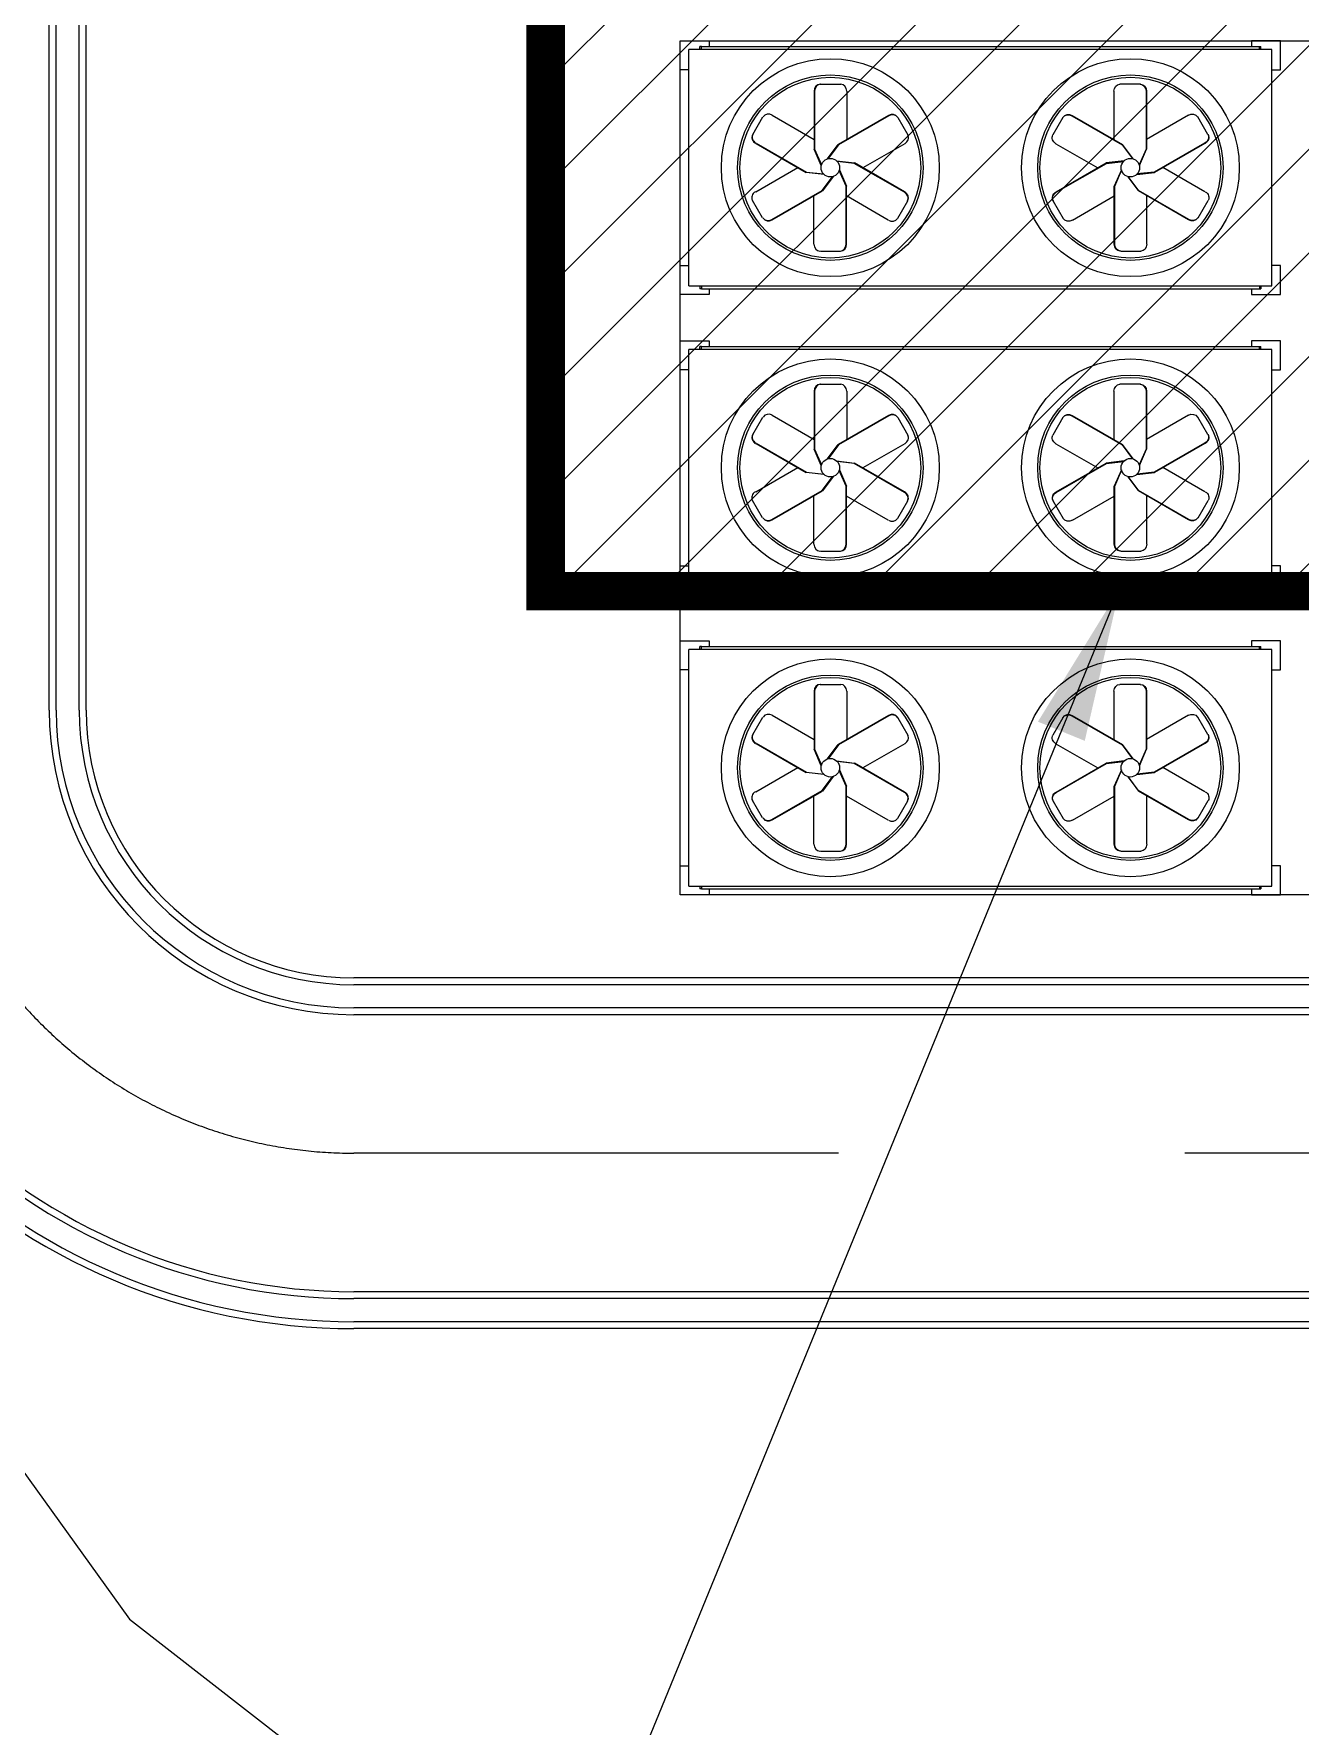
# Model space of a CAD drawing. Header units: millimetres. Extents: x -300 to 383236, y -195106 to -144646.
# Drawn here: x 372671 to 374317, y -152639 to -150439 of the extents above; entities that cross this region are included whole.
import ezdxf

# ---------------------------------------------------------------- set-up
doc = ezdxf.new("R2010")
doc.units = ezdxf.units.MM
doc.header["$LTSCALE"] = 60
doc.linetypes.add('CENTER', pattern=[2, 1.25, -0.25, 0.25, -0.25])
for name, color, linetype in [('BACK', 8, 'Continuous'), ('C_CEN', 1, 'CENTER'), ('DIM-SCALE', 7, 'Continuous'), ('SITE BOUNDARY-AP', 4, 'xxx')]:
    doc.layers.add(name, color=color, linetype=linetype)
for name, color, linetype, lineweight in [('DITCH', 7, 'Continuous', 0), ('EQUIPMENT', 253, 'Continuous', 0), ('ROAD', 4, 'Continuous', 0)]:
    doc.layers.add(name, color=color, linetype=linetype, lineweight=lineweight)
doc.styles.add('Arial', font='arial.ttf')
doc.styles.get("Standard").update_dxf_attribs({"font": 'romans.shx', "width": 0.75, "bigfont": 'whgtxt.shx'})
doc.linetypes.add('xxx', pattern='A,0.25,-0.022286,["xxx",Standard,S=0.1,R=0,X=0,Y=-0.035957],-0.221744', length=0.49403)
doc.dimstyles.new('일반도면_0050', dxfattribs={"dimtxt": 200, "dimasz": 200, "dimexe": 50, "dimexo": 250, "dimgap": 75, "dimtad": 1, "dimdec": 0, "dimzin": 0, "dimdsep": 46, "dimtxsty": 'Arial', "dimcen": -250, "dimclrd": 7, "dimclre": 7, "dimclrt": 2, "dimadec": 0, "dimazin": 0, "dimtfac": 1, "dimtdec": 0, "dimtix": 1, "dimtmove": 2, "dimatfit": 3, "dimfxl": 1, "dimtolj": 1, "dimtzin": 0, "dimarcsym": 0})

# ---------------------------------------------------------------- blocks, each defined once
blk = doc.blocks.new('KEY PLAN_NEW')
at = {"layer": 'C_CEN', "color": 253, "linetype": 'CENTER', "lineweight": -3, "ltscale": 10}
blk.add_line((-1475.3, -2063.94), (-2885.31, -2063.94), dxfattribs=at)
blk.add_arc((-2885.31, -1871.94), 192, 180, 270, dxfattribs=at)
at = {"layer": 'DITCH', "color": 253, "lineweight": -3}
for p, q in [((-3014.31, -1871.94), (-3014.31, -1102.41)), ((-3004.31, -1871.94), (-3004.31, -1102.41)), ((-3001.31, -1871.94), (-3001.31, -1102.41)), ((-1475.01, -1987.94), (-2885.31, -1987.94)), ((-1475.01, -1990.94), (-2885.31, -1990.94)), ((-1475.01, -2000.94), (-2885.31, -2000.94)), ((-1475.01, -2126.94), (-2885.31, -2126.94)), ((-1475.01, -2136.94), (-2885.31, -2136.94)), ((-1475.01, -2139.94), (-2885.31, -2139.94))]:
    blk.add_line(p, q, dxfattribs=at)
for radius in [268, 265, 255, 129, 119, 116]:
    blk.add_arc((-2885.31, -1871.94), radius, 180, 270, dxfattribs=at)
at = {"layer": 'EQUIPMENT', "color": 253}
for p, q in [((-2743.86, -1581.94), (-2731.31, -1581.94)), ((-2743.86, -1594.49), (-2743.86, -1581.94)), ((-2731.31, -1581.94), (-2731.31, -1584.45)), ((-2496.41, -1581.94), (-2496.41, -1584.45)), ((-2483.86, -1581.94), (-2496.41, -1581.94)), ((-2483.86, -1594.49), (-2483.86, -1581.94)), ((-2487.63, -1585.71), (-2740.1, -1585.71)), ((-2740.1, -1688.18), (-2740.1, -1585.71)), ((-2734.74, -1584.45), (-2735.41, -1584.45)), ((-2735.41, -1585.71), (-2735.41, -1584.45)), ((-2734.74, -1584.45), (-2492.98, -1584.45)), ((-2734.74, -1585.71), (-2734.74, -1584.45)), ((-2492.98, -1584.45), (-2492.31, -1584.45)), ((-2492.98, -1585.71), (-2492.98, -1584.45)), ((-2492.31, -1585.71), (-2492.31, -1584.45)), ((-2487.63, -1688.18), (-2487.63, -1585.71)), ((-2740.1, -1594.49), (-2743.86, -1594.49)), ((-2487.63, -1594.49), (-2483.86, -1594.49)), ((-2685.66, -1603.81), (-2685.86, -1603.81)), ((-2685.86, -1603.81), (-2685.86, -1628.91)), ((-2685.66, -1603.81), (-2685.66, -1628.91)), ((-2683.25, -1600.8), (-2683.05, -1600.8)), ((-2683.05, -1600.8), (-2674.36, -1600.8)), ((-2671.75, -1603.81), (-2671.75, -1624.75)), ((-2555.98, -1603.81), (-2555.98, -1624.75)), ((-2544.67, -1600.8), (-2553.37, -1600.8)), ((-2544.47, -1600.8), (-2544.67, -1600.8)), ((-2542.06, -1603.81), (-2541.86, -1603.81)), ((-2542.06, -1603.81), (-2542.06, -1628.91)), ((-2541.86, -1603.81), (-2541.86, -1628.91)), ((-2712.46, -1622.5), (-2708.11, -1614.97)), ((-2704, -1614.22), (-2685.86, -1624.69)), ((-2653.67, -1614.32), (-2675.41, -1626.87)), ((-2653.57, -1614.49), (-2675.3, -1627.04)), ((-2653.57, -1614.49), (-2653.67, -1614.32)), ((-2649.76, -1615.07), (-2649.65, -1615.24)), ((-2649.65, -1615.24), (-2645.31, -1622.77)), ((-2578.07, -1615.24), (-2582.42, -1622.77)), ((-2577.97, -1615.07), (-2578.07, -1615.24)), ((-2574.16, -1614.49), (-2574.06, -1614.32)), ((-2574.16, -1614.49), (-2552.42, -1627.04)), ((-2574.06, -1614.32), (-2552.32, -1626.87)), ((-2523.73, -1614.22), (-2541.86, -1624.69)), ((-2515.26, -1622.5), (-2519.61, -1614.97)), ((-2712.56, -1622.67), (-2712.46, -1622.5)), ((-2711.05, -1626.44), (-2689.32, -1638.99)), ((-2710.95, -1626.26), (-2689.22, -1638.82)), ((-2680.03, -1633.1), (-2675.41, -1626.87)), ((-2675.3, -1627.04), (-2679.75, -1633.03)), ((-2675.41, -1626.87), (-2675.3, -1627.04)), ((-2646.61, -1626.54), (-2664.75, -1637.01)), ((-2581.11, -1626.54), (-2562.97, -1637.01)), ((-2552.32, -1626.87), (-2552.42, -1627.04)), ((-2552.42, -1627.04), (-2547.97, -1633.03)), ((-2547.69, -1633.1), (-2552.32, -1626.87)), ((-2516.77, -1626.26), (-2538.51, -1638.82)), ((-2516.67, -1626.44), (-2538.41, -1638.99)), ((-2515.16, -1622.67), (-2515.26, -1622.5)), ((-2682.77, -1636.04), (-2685.86, -1628.91)), ((-2685.86, -1628.91), (-2685.66, -1628.91)), ((-2685.66, -1628.91), (-2682.7, -1635.75)), ((-2676.12, -1634.01), (-2668.41, -1634.9)), ((-2668.51, -1635.07), (-2675.91, -1634.22)), ((-2668.41, -1634.9), (-2668.51, -1635.07)), ((-2646.77, -1647.62), (-2668.51, -1635.07)), ((-2646.67, -1647.45), (-2668.41, -1634.9)), ((-2581.05, -1647.45), (-2559.32, -1634.9)), ((-2580.95, -1647.62), (-2559.22, -1635.07)), ((-2551.6, -1634.01), (-2559.32, -1634.9)), ((-2559.32, -1634.9), (-2559.22, -1635.07)), ((-2559.22, -1635.07), (-2551.81, -1634.22)), ((-2542.06, -1628.91), (-2545.03, -1635.75)), ((-2544.95, -1636.04), (-2541.86, -1628.91)), ((-2541.86, -1628.91), (-2542.06, -1628.91)), ((-2711.11, -1647.35), (-2692.97, -1636.88)), ((-2689.32, -1638.99), (-2689.22, -1638.82)), ((-2681.6, -1639.88), (-2689.32, -1638.99)), ((-2689.22, -1638.82), (-2681.81, -1639.67)), ((-2682.42, -1646.85), (-2677.97, -1640.86)), ((-2677.69, -1640.78), (-2682.32, -1647.02)), ((-2672.06, -1644.98), (-2675.03, -1638.13)), ((-2674.95, -1637.85), (-2671.86, -1644.98)), ((-2552.77, -1637.85), (-2555.86, -1644.98)), ((-2555.66, -1644.98), (-2552.7, -1638.13)), ((-2550.03, -1640.78), (-2545.41, -1647.02)), ((-2545.3, -1646.85), (-2549.75, -1640.86)), ((-2546.12, -1639.88), (-2538.41, -1638.99)), ((-2538.51, -1638.82), (-2545.91, -1639.67)), ((-2538.41, -1638.99), (-2538.51, -1638.82)), ((-2516.61, -1647.35), (-2534.75, -1636.88)), ((-2704.16, -1659.4), (-2682.42, -1646.85)), ((-2704.06, -1659.57), (-2682.32, -1647.02)), ((-2685.98, -1670.08), (-2685.98, -1649.13)), ((-2682.32, -1647.02), (-2682.42, -1646.85)), ((-2671.86, -1644.98), (-2672.06, -1644.98)), ((-2672.06, -1670.08), (-2672.06, -1644.98)), ((-2671.86, -1670.08), (-2671.86, -1644.98)), ((-2653.73, -1659.67), (-2671.86, -1649.2)), ((-2646.77, -1647.62), (-2646.67, -1647.45)), ((-2580.95, -1647.62), (-2581.05, -1647.45)), ((-2574, -1659.67), (-2555.86, -1649.2)), ((-2555.86, -1670.08), (-2555.86, -1644.98)), ((-2555.86, -1644.98), (-2555.66, -1644.98)), ((-2555.66, -1670.08), (-2555.66, -1644.98)), ((-2545.41, -1647.02), (-2545.3, -1646.85)), ((-2523.67, -1659.57), (-2545.41, -1647.02)), ((-2523.57, -1659.4), (-2545.3, -1646.85)), ((-2541.75, -1670.08), (-2541.75, -1649.13)), ((-2708.27, -1658.64), (-2712.62, -1651.11)), ((-2645.46, -1651.39), (-2649.81, -1658.92)), ((-2645.36, -1651.21), (-2645.46, -1651.39)), ((-2582.36, -1651.21), (-2582.26, -1651.39)), ((-2582.26, -1651.39), (-2577.91, -1658.92)), ((-2519.45, -1658.64), (-2515.11, -1651.11)), ((-2704.16, -1659.4), (-2704.06, -1659.57)), ((-2523.57, -1659.4), (-2523.67, -1659.57)), ((-2672.06, -1670.08), (-2671.86, -1670.08)), ((-2555.66, -1670.08), (-2555.86, -1670.08)), ((-2683.17, -1673.09), (-2674.47, -1673.09)), ((-2553.05, -1673.09), (-2552.85, -1673.09)), ((-2552.85, -1673.09), (-2544.16, -1673.09)), ((-2743.86, -1679.39), (-2740.1, -1679.39)), ((-2743.86, -1691.94), (-2743.86, -1679.39)), ((-2483.86, -1679.39), (-2487.63, -1679.39)), ((-2483.86, -1691.94), (-2483.86, -1679.39)), ((-2731.31, -1691.94), (-2743.86, -1691.94)), ((-2740.1, -1688.18), (-2487.63, -1688.18)), ((-2735.41, -1688.18), (-2735.41, -1689.43)), ((-2734.74, -1689.43), (-2735.41, -1689.43)), ((-2734.74, -1688.18), (-2734.74, -1689.43)), ((-2734.74, -1689.43), (-2492.98, -1689.43)), ((-2731.31, -1689.43), (-2731.31, -1691.94)), ((-2496.41, -1689.43), (-2496.41, -1691.94)), ((-2496.41, -1691.94), (-2483.86, -1691.94)), ((-2492.98, -1688.18), (-2492.98, -1689.43)), ((-2492.98, -1689.43), (-2492.31, -1689.43)), ((-2492.31, -1688.18), (-2492.31, -1689.43)), ((-2743.86, -1711.94), (-2731.31, -1711.94)), ((-2743.86, -1724.49), (-2743.86, -1711.94)), ((-2487.63, -1715.71), (-2740.1, -1715.71)), ((-2740.1, -1818.18), (-2740.1, -1715.71)), ((-2734.74, -1714.45), (-2735.41, -1714.45)), ((-2735.41, -1715.71), (-2735.41, -1714.45)), ((-2734.74, -1714.45), (-2492.98, -1714.45)), ((-2734.74, -1715.71), (-2734.74, -1714.45)), ((-2731.31, -1711.94), (-2731.31, -1714.45)), ((-2496.41, -1711.94), (-2496.41, -1714.45)), ((-2483.86, -1711.94), (-2496.41, -1711.94)), ((-2492.98, -1714.45), (-2492.31, -1714.45)), ((-2492.98, -1715.71), (-2492.98, -1714.45)), ((-2492.31, -1715.71), (-2492.31, -1714.45)), ((-2487.63, -1818.18), (-2487.63, -1715.71)), ((-2483.86, -1724.49), (-2483.86, -1711.94)), ((-2740.1, -1724.49), (-2743.86, -1724.49)), ((-2487.63, -1724.49), (-2483.86, -1724.49)), ((-2685.66, -1733.81), (-2685.86, -1733.81)), ((-2685.86, -1733.81), (-2685.86, -1758.91)), ((-2685.66, -1733.81), (-2685.66, -1758.91)), ((-2683.25, -1730.8), (-2683.05, -1730.8)), ((-2683.05, -1730.8), (-2674.36, -1730.8)), ((-2671.75, -1733.81), (-2671.75, -1754.75)), ((-2555.98, -1733.81), (-2555.98, -1754.75)), ((-2544.67, -1730.8), (-2553.37, -1730.8)), ((-2544.47, -1730.8), (-2544.67, -1730.8)), ((-2542.06, -1733.81), (-2541.86, -1733.81)), ((-2542.06, -1733.81), (-2542.06, -1758.91)), ((-2541.86, -1733.81), (-2541.86, -1758.91)), ((-2712.46, -1752.5), (-2708.11, -1744.97)), ((-2704, -1744.22), (-2685.86, -1754.69)), ((-2653.67, -1744.32), (-2675.41, -1756.87)), ((-2653.57, -1744.49), (-2675.3, -1757.04)), ((-2653.57, -1744.49), (-2653.67, -1744.32)), ((-2649.76, -1745.07), (-2649.65, -1745.24)), ((-2577.97, -1745.07), (-2578.07, -1745.24)), ((-2574.16, -1744.49), (-2574.06, -1744.32)), ((-2574.16, -1744.49), (-2552.42, -1757.04)), ((-2574.06, -1744.32), (-2552.32, -1756.87)), ((-2523.73, -1744.22), (-2541.86, -1754.69)), ((-2515.26, -1752.5), (-2519.61, -1744.97)), ((-2649.65, -1745.24), (-2645.31, -1752.77)), ((-2578.07, -1745.24), (-2582.42, -1752.77)), ((-2712.56, -1752.67), (-2712.46, -1752.5)), ((-2711.05, -1756.44), (-2689.32, -1768.99)), ((-2710.95, -1756.26), (-2689.22, -1768.82)), ((-2682.77, -1766.04), (-2685.86, -1758.91)), ((-2685.86, -1758.91), (-2685.66, -1758.91)), ((-2685.66, -1758.91), (-2682.7, -1765.75)), ((-2680.03, -1763.1), (-2675.41, -1756.87)), ((-2675.3, -1757.04), (-2679.75, -1763.03)), ((-2675.41, -1756.87), (-2675.3, -1757.04)), ((-2646.61, -1756.54), (-2664.75, -1767.01)), ((-2581.11, -1756.54), (-2562.97, -1767.01)), ((-2552.32, -1756.87), (-2552.42, -1757.04)), ((-2552.42, -1757.04), (-2547.97, -1763.03)), ((-2547.69, -1763.1), (-2552.32, -1756.87)), ((-2542.06, -1758.91), (-2545.03, -1765.75)), ((-2544.95, -1766.04), (-2541.86, -1758.91)), ((-2541.86, -1758.91), (-2542.06, -1758.91)), ((-2516.77, -1756.26), (-2538.51, -1768.82)), ((-2516.67, -1756.44), (-2538.41, -1768.99)), ((-2515.16, -1752.67), (-2515.26, -1752.5)), ((-2711.11, -1777.35), (-2692.97, -1766.88)), ((-2676.12, -1764.01), (-2668.41, -1764.9)), ((-2668.51, -1765.07), (-2675.91, -1764.22)), ((-2668.41, -1764.9), (-2668.51, -1765.07)), ((-2646.77, -1777.62), (-2668.51, -1765.07)), ((-2646.67, -1777.45), (-2668.41, -1764.9)), ((-2581.05, -1777.45), (-2559.32, -1764.9)), ((-2580.95, -1777.62), (-2559.22, -1765.07)), ((-2551.6, -1764.01), (-2559.32, -1764.9)), ((-2559.32, -1764.9), (-2559.22, -1765.07)), ((-2559.22, -1765.07), (-2551.81, -1764.22)), ((-2516.61, -1777.35), (-2534.75, -1766.88)), ((-2689.32, -1768.99), (-2689.22, -1768.82)), ((-2681.6, -1769.88), (-2689.32, -1768.99)), ((-2689.22, -1768.82), (-2681.81, -1769.67)), ((-2682.42, -1776.85), (-2677.97, -1770.86)), ((-2677.69, -1770.78), (-2682.32, -1777.02)), ((-2672.06, -1774.98), (-2675.03, -1768.13)), ((-2674.95, -1767.85), (-2671.86, -1774.98)), ((-2552.77, -1767.85), (-2555.86, -1774.98)), ((-2555.66, -1774.98), (-2552.7, -1768.13)), ((-2550.03, -1770.78), (-2545.41, -1777.02)), ((-2545.3, -1776.85), (-2549.75, -1770.86)), ((-2546.12, -1769.88), (-2538.41, -1768.99)), ((-2538.51, -1768.82), (-2545.91, -1769.67)), ((-2538.41, -1768.99), (-2538.51, -1768.82)), ((-2708.27, -1788.64), (-2712.62, -1781.11)), ((-2704.16, -1789.4), (-2682.42, -1776.85)), ((-2704.06, -1789.57), (-2682.32, -1777.02)), ((-2685.98, -1800.08), (-2685.98, -1779.13)), ((-2682.32, -1777.02), (-2682.42, -1776.85)), ((-2671.86, -1774.98), (-2672.06, -1774.98)), ((-2672.06, -1800.08), (-2672.06, -1774.98)), ((-2671.86, -1800.08), (-2671.86, -1774.98)), ((-2653.73, -1789.67), (-2671.86, -1779.2)), ((-2645.46, -1781.39), (-2649.81, -1788.92)), ((-2646.77, -1777.62), (-2646.67, -1777.45)), ((-2645.36, -1781.21), (-2645.46, -1781.39)), ((-2582.36, -1781.21), (-2582.26, -1781.39)), ((-2582.26, -1781.39), (-2577.91, -1788.92)), ((-2580.95, -1777.62), (-2581.05, -1777.45)), ((-2574, -1789.67), (-2555.86, -1779.2)), ((-2555.86, -1800.08), (-2555.86, -1774.98)), ((-2555.86, -1774.98), (-2555.66, -1774.98)), ((-2555.66, -1800.08), (-2555.66, -1774.98)), ((-2545.41, -1777.02), (-2545.3, -1776.85)), ((-2523.67, -1789.57), (-2545.41, -1777.02)), ((-2523.57, -1789.4), (-2545.3, -1776.85)), ((-2541.75, -1800.08), (-2541.75, -1779.13)), ((-2519.45, -1788.64), (-2515.11, -1781.11)), ((-2704.16, -1789.4), (-2704.06, -1789.57)), ((-2523.57, -1789.4), (-2523.67, -1789.57)), ((-2683.17, -1803.09), (-2674.47, -1803.09)), ((-2672.06, -1800.08), (-2671.86, -1800.08)), ((-2555.66, -1800.08), (-2555.86, -1800.08)), ((-2553.05, -1803.09), (-2552.85, -1803.09)), ((-2552.85, -1803.09), (-2544.16, -1803.09)), ((-2743.86, -1809.39), (-2740.1, -1809.39)), ((-2743.86, -1821.94), (-2743.86, -1809.39)), ((-2483.86, -1809.39), (-2487.63, -1809.39)), ((-2483.86, -1821.94), (-2483.86, -1809.39)), ((-2740.1, -1818.18), (-2487.63, -1818.18)), ((-2735.41, -1818.18), (-2735.41, -1819.43)), ((-2734.74, -1818.18), (-2734.74, -1819.43)), ((-2492.98, -1818.18), (-2492.98, -1819.43)), ((-2492.31, -1818.18), (-2492.31, -1819.43)), ((-2731.31, -1821.94), (-2743.86, -1821.94)), ((-2734.74, -1819.43), (-2735.41, -1819.43)), ((-2734.74, -1819.43), (-2492.98, -1819.43)), ((-2731.31, -1819.43), (-2731.31, -1821.94)), ((-2496.41, -1819.43), (-2496.41, -1821.94)), ((-2496.41, -1821.94), (-2483.86, -1821.94)), ((-2492.98, -1819.43), (-2492.31, -1819.43)), ((-2743.86, -1841.94), (-2731.31, -1841.94)), ((-2743.86, -1854.49), (-2743.86, -1841.94)), ((-2487.63, -1845.71), (-2740.1, -1845.71)), ((-2740.1, -1948.18), (-2740.1, -1845.71)), ((-2734.74, -1844.45), (-2735.41, -1844.45)), ((-2735.41, -1845.71), (-2735.41, -1844.45)), ((-2734.74, -1844.45), (-2492.98, -1844.45)), ((-2734.74, -1845.71), (-2734.74, -1844.45)), ((-2731.31, -1841.94), (-2731.31, -1844.45)), ((-2496.41, -1841.94), (-2496.41, -1844.45)), ((-2483.86, -1841.94), (-2496.41, -1841.94)), ((-2492.98, -1844.45), (-2492.31, -1844.45)), ((-2492.98, -1845.71), (-2492.98, -1844.45)), ((-2492.31, -1845.71), (-2492.31, -1844.45)), ((-2487.63, -1948.18), (-2487.63, -1845.71)), ((-2483.86, -1854.49), (-2483.86, -1841.94)), ((-2740.1, -1854.49), (-2743.86, -1854.49)), ((-2487.63, -1854.49), (-2483.86, -1854.49)), ((-2683.25, -1860.8), (-2683.05, -1860.8)), ((-2683.05, -1860.8), (-2674.36, -1860.8)), ((-2544.67, -1860.8), (-2553.37, -1860.8)), ((-2544.47, -1860.8), (-2544.67, -1860.8)), ((-2685.66, -1863.81), (-2685.86, -1863.81)), ((-2685.86, -1863.81), (-2685.86, -1888.91)), ((-2685.66, -1863.81), (-2685.66, -1888.91)), ((-2671.75, -1863.81), (-2671.75, -1884.75)), ((-2555.98, -1863.81), (-2555.98, -1884.75)), ((-2542.06, -1863.81), (-2541.86, -1863.81)), ((-2542.06, -1863.81), (-2542.06, -1888.91)), ((-2541.86, -1863.81), (-2541.86, -1888.91)), ((-2712.46, -1882.5), (-2708.11, -1874.97)), ((-2704, -1874.22), (-2685.86, -1884.69)), ((-2653.67, -1874.32), (-2675.41, -1886.87)), ((-2653.57, -1874.49), (-2675.3, -1887.04)), ((-2653.57, -1874.49), (-2653.67, -1874.32)), ((-2649.76, -1875.07), (-2649.65, -1875.24)), ((-2649.65, -1875.24), (-2645.31, -1882.77)), ((-2578.07, -1875.24), (-2582.42, -1882.77)), ((-2577.97, -1875.07), (-2578.07, -1875.24)), ((-2574.16, -1874.49), (-2574.06, -1874.32)), ((-2574.16, -1874.49), (-2552.42, -1887.04)), ((-2574.06, -1874.32), (-2552.32, -1886.87)), ((-2523.73, -1874.22), (-2541.86, -1884.69)), ((-2515.26, -1882.5), (-2519.61, -1874.97)), ((-2712.56, -1882.67), (-2712.46, -1882.5)), ((-2515.16, -1882.67), (-2515.26, -1882.5)), ((-2711.05, -1886.44), (-2689.32, -1898.99)), ((-2710.95, -1886.26), (-2689.22, -1898.82)), ((-2682.77, -1896.04), (-2685.86, -1888.91)), ((-2685.86, -1888.91), (-2685.66, -1888.91)), ((-2685.66, -1888.91), (-2682.7, -1895.75)), ((-2680.03, -1893.1), (-2675.41, -1886.87)), ((-2675.3, -1887.04), (-2679.75, -1893.03)), ((-2675.41, -1886.87), (-2675.3, -1887.04)), ((-2646.61, -1886.54), (-2664.75, -1897.01)), ((-2581.11, -1886.54), (-2562.97, -1897.01)), ((-2552.32, -1886.87), (-2552.42, -1887.04)), ((-2552.42, -1887.04), (-2547.97, -1893.03)), ((-2547.69, -1893.1), (-2552.32, -1886.87)), ((-2542.06, -1888.91), (-2545.03, -1895.75)), ((-2544.95, -1896.04), (-2541.86, -1888.91)), ((-2541.86, -1888.91), (-2542.06, -1888.91)), ((-2516.77, -1886.26), (-2538.51, -1898.82)), ((-2516.67, -1886.44), (-2538.41, -1898.99)), ((-2711.11, -1907.35), (-2692.97, -1896.88)), ((-2689.32, -1898.99), (-2689.22, -1898.82)), ((-2681.6, -1899.88), (-2689.32, -1898.99)), ((-2689.22, -1898.82), (-2681.81, -1899.67)), ((-2676.12, -1894.01), (-2668.41, -1894.9)), ((-2668.51, -1895.07), (-2675.91, -1894.22)), ((-2672.06, -1904.98), (-2675.03, -1898.13)), ((-2674.95, -1897.85), (-2671.86, -1904.98)), ((-2668.41, -1894.9), (-2668.51, -1895.07)), ((-2646.77, -1907.62), (-2668.51, -1895.07)), ((-2646.67, -1907.45), (-2668.41, -1894.9)), ((-2581.05, -1907.45), (-2559.32, -1894.9)), ((-2580.95, -1907.62), (-2559.22, -1895.07)), ((-2551.6, -1894.01), (-2559.32, -1894.9)), ((-2559.32, -1894.9), (-2559.22, -1895.07)), ((-2559.22, -1895.07), (-2551.81, -1894.22)), ((-2552.77, -1897.85), (-2555.86, -1904.98)), ((-2555.66, -1904.98), (-2552.7, -1898.13)), ((-2546.12, -1899.88), (-2538.41, -1898.99)), ((-2538.51, -1898.82), (-2545.91, -1899.67)), ((-2538.41, -1898.99), (-2538.51, -1898.82)), ((-2516.61, -1907.35), (-2534.75, -1896.88)), ((-2682.42, -1906.85), (-2677.97, -1900.86)), ((-2677.69, -1900.78), (-2682.32, -1907.02)), ((-2671.86, -1904.98), (-2672.06, -1904.98)), ((-2672.06, -1930.08), (-2672.06, -1904.98)), ((-2671.86, -1930.08), (-2671.86, -1904.98)), ((-2555.86, -1930.08), (-2555.86, -1904.98)), ((-2555.86, -1904.98), (-2555.66, -1904.98)), ((-2555.66, -1930.08), (-2555.66, -1904.98)), ((-2550.03, -1900.78), (-2545.41, -1907.02)), ((-2545.3, -1906.85), (-2549.75, -1900.86)), ((-2708.27, -1918.64), (-2712.62, -1911.11)), ((-2704.16, -1919.4), (-2682.42, -1906.85)), ((-2704.06, -1919.57), (-2682.32, -1907.02)), ((-2685.98, -1930.08), (-2685.98, -1909.13)), ((-2682.32, -1907.02), (-2682.42, -1906.85)), ((-2653.73, -1919.67), (-2671.86, -1909.2)), ((-2645.46, -1911.39), (-2649.81, -1918.92)), ((-2646.77, -1907.62), (-2646.67, -1907.45)), ((-2645.36, -1911.21), (-2645.46, -1911.39)), ((-2582.36, -1911.21), (-2582.26, -1911.39)), ((-2582.26, -1911.39), (-2577.91, -1918.92)), ((-2580.95, -1907.62), (-2581.05, -1907.45)), ((-2574, -1919.67), (-2555.86, -1909.2)), ((-2545.41, -1907.02), (-2545.3, -1906.85)), ((-2523.67, -1919.57), (-2545.41, -1907.02)), ((-2523.57, -1919.4), (-2545.3, -1906.85)), ((-2541.75, -1930.08), (-2541.75, -1909.13)), ((-2519.45, -1918.64), (-2515.11, -1911.11)), ((-2704.16, -1919.4), (-2704.06, -1919.57)), ((-2523.57, -1919.4), (-2523.67, -1919.57)), ((-2683.17, -1933.09), (-2674.47, -1933.09)), ((-2672.06, -1930.08), (-2671.86, -1930.08)), ((-2555.66, -1930.08), (-2555.86, -1930.08)), ((-2553.05, -1933.09), (-2552.85, -1933.09)), ((-2552.85, -1933.09), (-2544.16, -1933.09)), ((-2743.86, -1939.39), (-2740.1, -1939.39)), ((-2743.86, -1951.94), (-2743.86, -1939.39)), ((-2483.86, -1939.39), (-2487.63, -1939.39)), ((-2483.86, -1951.94), (-2483.86, -1939.39)), ((-2740.1, -1948.18), (-2487.63, -1948.18)), ((-2735.41, -1948.18), (-2735.41, -1949.43)), ((-2734.74, -1949.43), (-2735.41, -1949.43)), ((-2734.74, -1948.18), (-2734.74, -1949.43)), ((-2734.74, -1949.43), (-2492.98, -1949.43)), ((-2731.31, -1949.43), (-2731.31, -1951.94)), ((-2496.41, -1949.43), (-2496.41, -1951.94)), ((-2492.98, -1948.18), (-2492.98, -1949.43)), ((-2492.98, -1949.43), (-2492.31, -1949.43)), ((-2492.31, -1948.18), (-2492.31, -1949.43)), ((-2731.31, -1951.94), (-2743.86, -1951.94)), ((-2496.41, -1951.94), (-2483.86, -1951.94))]:
    blk.add_line(p, q, dxfattribs=at)
blk.add_lwpolyline([(-2183.86, -1951.94), (-2743.86, -1951.94), (-2743.86, -1581.94), (-2183.86, -1581.94)], close=True, dxfattribs=at)
for centre, radius in [((-2678.86, -1636.94), 47.19), ((-2548.86, -1636.94), 47.19), ((-2678.86, -1636.94), 40.16), ((-2678.86, -1636.94), 39.16), ((-2548.86, -1636.94), 40.16), ((-2548.86, -1636.94), 39.16), ((-2678.86, -1636.94), 4.02), ((-2548.86, -1636.94), 4.02), ((-2678.86, -1766.94), 47.19), ((-2548.86, -1766.94), 47.19), ((-2678.86, -1766.94), 40.16), ((-2678.86, -1766.94), 39.16), ((-2548.86, -1766.94), 40.16), ((-2548.86, -1766.94), 39.16), ((-2678.86, -1766.94), 4.02), ((-2548.86, -1766.94), 4.02), ((-2678.86, -1896.94), 47.19), ((-2548.86, -1896.94), 47.19), ((-2678.86, -1896.94), 40.16), ((-2678.86, -1896.94), 39.16), ((-2548.86, -1896.94), 40.16), ((-2548.86, -1896.94), 39.16), ((-2678.86, -1896.94), 4.02), ((-2548.86, -1896.94), 4.02)]:
    blk.add_circle(centre, radius, dxfattribs=at)
for centre, major_axis, start_param, end_param in [((-2683.25, -1603.81), (0, -3.01), 3.141593, 4.712389), ((-2683.05, -1603.81), (0, 3.01), 0, 1.570796), ((-2674.36, -1603.81), (0, 3.01), 4.712389, 6.283185), ((-2705.3, -1616.48), (-2.61, 1.51), 4.712389, 6.283185), ((-2652.36, -1616.58), (-2.61, -1.51), 3.141593, 4.712389), ((-2652.26, -1616.75), (2.61, 1.51), 0, 1.570796), ((-2709.85, -1624.01), (-2.61, 1.51), 0, 1.570796), ((-2709.95, -1624.18), (2.61, -1.51), 3.141593, 4.712389), ((-2647.92, -1624.28), (2.61, 1.51), 4.712389, 6.283185), ((-2710.01, -1649.61), (-2.61, -1.51), 4.712389, 6.283185), ((-2648.07, -1649.88), (2.61, -1.51), 0, 1.570796), ((-2647.97, -1649.71), (-2.61, 1.51), 3.141593, 4.712389), ((-2705.46, -1657.14), (-2.61, -1.51), 0, 1.570796), ((-2705.36, -1657.31), (2.61, 1.51), 3.141593, 4.712389), ((-2652.42, -1657.41), (2.61, -1.51), 4.712389, 6.283185), ((-2683.37, -1670.08), (0, -3.01), 4.712389, 6.283185), ((-2674.67, -1670.08), (0, -3.01), 0, 1.570796), ((-2674.47, -1670.08), (0, 3.01), 3.141593, 4.712389), ((-2683.25, -1733.81), (0, -3.01), 3.141593, 4.712389), ((-2683.05, -1733.81), (0, 3.01), 0, 1.570796), ((-2674.36, -1733.81), (0, 3.01), 4.712389, 6.283185), ((-2705.3, -1746.48), (-2.61, 1.51), 4.712389, 6.283185), ((-2652.36, -1746.58), (-2.61, -1.51), 3.141593, 4.712389), ((-2652.26, -1746.75), (2.61, 1.51), 0, 1.570796), ((-2709.85, -1754.01), (-2.61, 1.51), 0, 1.570796), ((-2709.95, -1754.18), (2.61, -1.51), 3.141593, 4.712389), ((-2647.92, -1754.28), (2.61, 1.51), 4.712389, 6.283185), ((-2710.01, -1779.61), (-2.61, -1.51), 4.712389, 6.283185), ((-2648.07, -1779.88), (2.61, -1.51), 0, 1.570796), ((-2647.97, -1779.71), (-2.61, 1.51), 3.141593, 4.712389), ((-2705.46, -1787.14), (-2.61, -1.51), 0, 1.570796), ((-2705.36, -1787.31), (2.61, 1.51), 3.141593, 4.712389), ((-2652.42, -1787.41), (2.61, -1.51), 4.712389, 6.283185), ((-2683.37, -1800.08), (0, -3.01), 4.712389, 6.283185), ((-2674.67, -1800.08), (0, -3.01), 0, 1.570796), ((-2674.47, -1800.08), (0, 3.01), 3.141593, 4.712389), ((-2683.25, -1863.81), (0, -3.01), 3.141593, 4.712389), ((-2683.05, -1863.81), (0, 3.01), 0, 1.570796), ((-2674.36, -1863.81), (0, 3.01), 4.712389, 6.283185), ((-2705.3, -1876.48), (-2.61, 1.51), 4.712389, 6.283185), ((-2652.36, -1876.58), (-2.61, -1.51), 3.141593, 4.712389), ((-2652.26, -1876.75), (2.61, 1.51), 0, 1.570796), ((-2709.85, -1884.01), (-2.61, 1.51), 0, 1.570796), ((-2709.95, -1884.18), (2.61, -1.51), 3.141593, 4.712389), ((-2647.92, -1884.28), (2.61, 1.51), 4.712389, 6.283185), ((-2710.01, -1909.61), (-2.61, -1.51), 4.712389, 6.283185), ((-2648.07, -1909.88), (2.61, -1.51), 0, 1.570796), ((-2647.97, -1909.71), (-2.61, 1.51), 3.141593, 4.712389), ((-2705.46, -1917.14), (-2.61, -1.51), 0, 1.570796), ((-2705.36, -1917.31), (2.61, 1.51), 3.141593, 4.712389), ((-2652.42, -1917.41), (2.61, -1.51), 4.712389, 6.283185), ((-2683.37, -1930.08), (0, -3.01), 4.712389, 6.283185), ((-2674.67, -1930.08), (0, -3.01), 0, 1.570796), ((-2674.47, -1930.08), (0, 3.01), 3.141593, 4.712389)]:
    blk.add_ellipse(centre, major_axis=major_axis, ratio=0.866025, start_param=start_param, end_param=end_param, dxfattribs=at)
at = {"layer": 'EQUIPMENT', "color": 253, "extrusion": (0, 0, -1)}
for centre, major_axis, start_param, end_param in [((-2553.37, -1603.81), (0, 3.01), 4.712389, 6.283185), ((-2544.67, -1603.81), (0, 3.01), 0, 1.570796), ((-2544.47, -1603.81), (0, -3.01), 3.141593, 4.712389), ((-2575.46, -1616.75), (-2.61, 1.51), 0, 1.570796), ((-2575.36, -1616.58), (2.61, -1.51), 3.141593, 4.712389), ((-2522.42, -1616.48), (2.61, 1.51), 4.712389, 6.283185), ((-2579.81, -1624.28), (-2.61, 1.51), 4.712389, 6.283185), ((-2517.87, -1624.01), (2.61, 1.51), 0, 1.570796), ((-2517.77, -1624.18), (-2.61, -1.51), 3.141593, 4.712389), ((-2579.75, -1649.71), (2.61, 1.51), 3.141593, 4.712389), ((-2579.65, -1649.88), (-2.61, -1.51), 0, 1.570796), ((-2517.71, -1649.61), (2.61, -1.51), 4.712389, 6.283185), ((-2575.3, -1657.41), (-2.61, -1.51), 4.712389, 6.283185), ((-2522.36, -1657.31), (-2.61, 1.51), 3.141593, 4.712389), ((-2522.26, -1657.14), (2.61, -1.51), 0, 1.570796), ((-2553.25, -1670.08), (0, 3.01), 3.141593, 4.712389), ((-2553.05, -1670.08), (0, -3.01), 0, 1.570796), ((-2544.36, -1670.08), (0, -3.01), 4.712389, 6.283185), ((-2553.37, -1733.81), (0, 3.01), 4.712389, 6.283185), ((-2544.67, -1733.81), (0, 3.01), 0, 1.570796), ((-2544.47, -1733.81), (0, -3.01), 3.141593, 4.712389), ((-2575.46, -1746.75), (-2.61, 1.51), 0, 1.570796), ((-2575.36, -1746.58), (2.61, -1.51), 3.141593, 4.712389), ((-2522.42, -1746.48), (2.61, 1.51), 4.712389, 6.283185), ((-2579.81, -1754.28), (-2.61, 1.51), 4.712389, 6.283185), ((-2517.87, -1754.01), (2.61, 1.51), 0, 1.570796), ((-2517.77, -1754.18), (-2.61, -1.51), 3.141593, 4.712389), ((-2579.75, -1779.71), (2.61, 1.51), 3.141593, 4.712389), ((-2579.65, -1779.88), (-2.61, -1.51), 0, 1.570796), ((-2517.71, -1779.61), (2.61, -1.51), 4.712389, 6.283185), ((-2575.3, -1787.41), (-2.61, -1.51), 4.712389, 6.283185), ((-2522.36, -1787.31), (-2.61, 1.51), 3.141593, 4.712389), ((-2522.26, -1787.14), (2.61, -1.51), 0, 1.570796), ((-2553.25, -1800.08), (0, 3.01), 3.141593, 4.712389), ((-2553.05, -1800.08), (0, -3.01), 0, 1.570796), ((-2544.36, -1800.08), (0, -3.01), 4.712389, 6.283185), ((-2553.37, -1863.81), (0, 3.01), 4.712389, 6.283185), ((-2544.67, -1863.81), (0, 3.01), 0, 1.570796), ((-2544.47, -1863.81), (0, -3.01), 3.141593, 4.712389), ((-2575.46, -1876.75), (-2.61, 1.51), 0, 1.570796), ((-2575.36, -1876.58), (2.61, -1.51), 3.141593, 4.712389), ((-2522.42, -1876.48), (2.61, 1.51), 4.712389, 6.283185), ((-2579.81, -1884.28), (-2.61, 1.51), 4.712389, 6.283185), ((-2517.87, -1884.01), (2.61, 1.51), 0, 1.570796), ((-2517.77, -1884.18), (-2.61, -1.51), 3.141593, 4.712389), ((-2579.75, -1909.71), (2.61, 1.51), 3.141593, 4.712389), ((-2579.65, -1909.88), (-2.61, -1.51), 0, 1.570796), ((-2517.71, -1909.61), (2.61, -1.51), 4.712389, 6.283185), ((-2575.3, -1917.41), (-2.61, -1.51), 4.712389, 6.283185), ((-2522.36, -1917.31), (-2.61, 1.51), 3.141593, 4.712389), ((-2522.26, -1917.14), (2.61, -1.51), 0, 1.570796), ((-2553.25, -1930.08), (0, 3.01), 3.141593, 4.712389), ((-2553.05, -1930.08), (0, -3.01), 0, 1.570796), ((-2544.36, -1930.08), (0, -3.01), 4.712389, 6.283185)]:
    blk.add_ellipse(centre, major_axis=major_axis, ratio=0.866025, start_param=start_param, end_param=end_param, dxfattribs=at)
at = {"layer": 'ROAD', "color": 253}
for p, q in [((-3017.31, -1871.94), (-3017.31, -1102.41)), ((-1475.3, -2003.94), (-2885.31, -2003.94)), ((-1475.3, -2123.94), (-2885.31, -2123.94))]:
    blk.add_line(p, q, dxfattribs=at)
for radius in [252, 132]:
    blk.add_arc((-2885.31, -1871.94), radius, 180, 270, dxfattribs=at)
at = {"layer": 'SITE BOUNDARY-AP', "color": 253, "linetype": 'Continuous', "ltscale": 10000, "flags": 128}
blk.add_lwpolyline([(-3765.83, -608.83), (-3632.64, -1235.31), (-3494.05, -1554.06), (-2982.55, -2265.82), (-2690.75, -2492.98), (-2154.6, -2991.22), (-1723.01, -2972.37), (-1723.01, -2710.37), (-1123.01, -2710.37), (-1123.01, -2344.37)], dxfattribs=at)

msp = doc.modelspace()

# ---------------------------------------------------------------- hatches: boundary and pattern name
h = msp.add_hatch()
h.set_pattern_fill('ANSI31', color=3, scale=30)
h.set_pattern_definition([(45, (370071.35, -304771.26), (-67.35192, 67.35192), [])])
h.paths.add_polyline_path([(376837.6, -151163.3), (373336.1, -151163.3), (373336.1, -148265.6), (376837.6, -148265.6)])

# ---------------------------------------------------------------- linework, layer by layer
at = {"layer": 'BACK', "color": 3, "const_width": 50, "elevation": 136.6}
msp.add_lwpolyline([(376837.6, -151163.3), (373336.1, -151163.3), (373336.1, -148265.6), (376837.6, -148265.6)], close=True, dxfattribs=at)

# ---------------------------------------------------------------- block references
at = {"xscale": 3, "yscale": 3, "zscale": 3}
msp.add_blockref('KEY PLAN_NEW', (381742.7, -145702.1), dxfattribs=at)

# ---------------------------------------------------------------- leaders
at = {"layer": 'DIM-SCALE'}
msp.add_leader([(374082.2, -151160.4, -298.7), (373313.2, -153038.3, -298.7), (372953.2, -153038.3, -298.7)], dimstyle='일반도면_0050', override={"dimclrd": 1}, dxfattribs=at)

doc.saveas('drawing.dxf')
